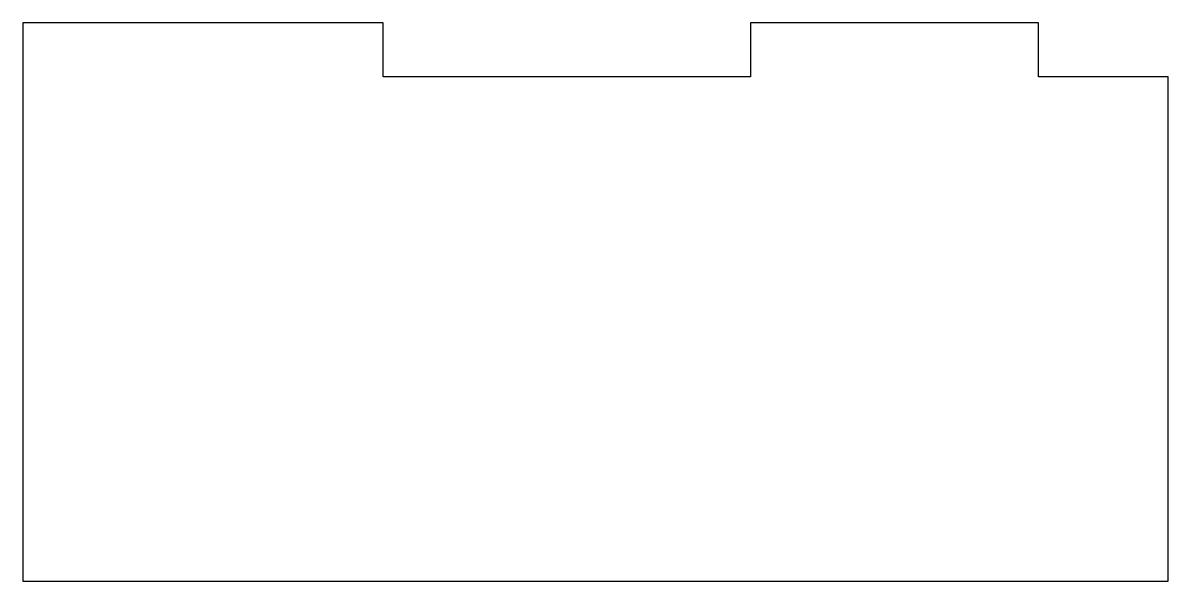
# Model space of a CAD drawing. Header units: millimetres. Extents: x 521 to 680, y -78 to -1.
import ezdxf

# ---------------------------------------------------------------- set-up
doc = ezdxf.new("R2010")
doc.units = ezdxf.units.MM
doc.layers.get('0').update_dxf_attribs({"linetype": 'CONTINUOUS'})

msp = doc.modelspace()

# ---------------------------------------------------------------- linework, layer by layer
msp.add_lwpolyline([(680, -8), (662, -8), (662, -0.5), (622, -0.5), (622, -8), (571, -8), (571, -0.5), (521, -0.5), (521, -78), (680, -78)], close=True)

doc.saveas('drawing.dxf')
